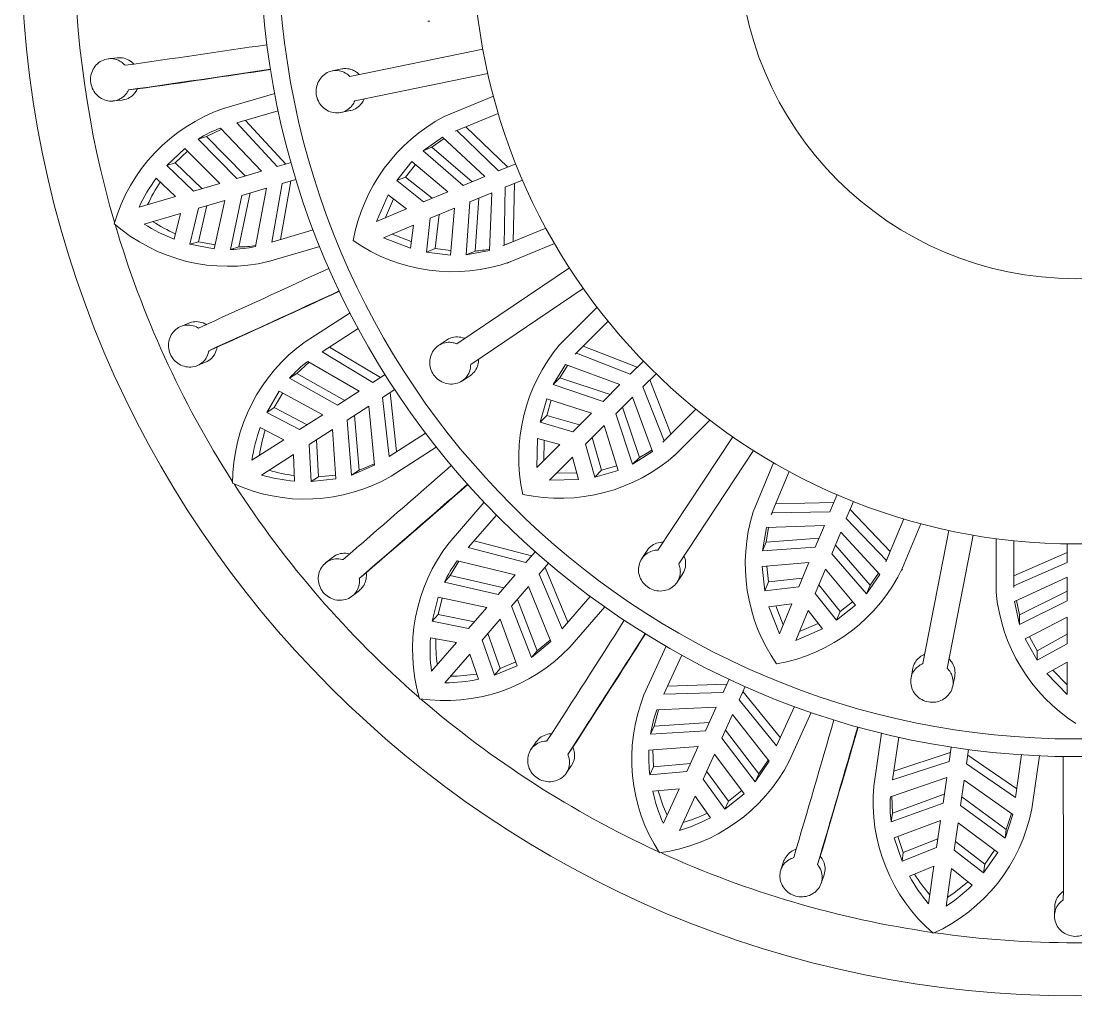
# Model space of a CAD drawing. Header units: millimetres. Extents: x -18512 to 101824, y -95768 to 52898.
# Drawn here: x 18589.45 to 18619.16, y -58417.21 to -58389.76 of the extents above; entities that cross this region are included whole.
import ezdxf

# ---------------------------------------------------------------- set-up
doc = ezdxf.new("R2010")
doc.units = ezdxf.units.MM
doc.header["$LTSCALE"] = 25
doc.layers.get('0').update_dxf_attribs({"color": 254, "lineweight": 0})
doc.layers.add('027 Sanitry Ware', color=1, linetype='Continuous', lineweight=0)

# ---------------------------------------------------------------- blocks, each defined once
blk = doc.blocks.new('SE2')
at = {"layer": '027 Sanitry Ware', "linetype": 'Continuous'}
for p, q in [((110.0395, 97.2698), (110.0563, 97.2698)), ((109.38, 96.8024), (110.5059, 97.0315)), ((107.4128, 96.9597), (107.338, 96.9518)), ((109.3124, 96.8652), (109.2322, 96.8489)), ((110.5478, 96.8257), (109.4219, 96.5966)), ((107.5079, 96.688), (107.5824, 96.6959)), ((108.3101, 96.5306), (108.7445, 96.6582)), ((107.3784, 96.594), (107.4533, 96.602)), ((110.5948, 96.6342), (110.1777, 96.4615)), ((109.3039, 96.4961), (109.3842, 96.5124)), ((110.2847, 96.3429), (110.2714, 96.3379)), ((109.1248, 95.3629), (108.6904, 95.2353)), ((110.7374, 95.2321), (111.1114, 95.387)), ((110.285, 94.5384), (111.2375, 95.1809)), ((110.7154, 95.2226), (110.7309, 95.2291)), ((111.3549, 95.0068), (110.4024, 94.3643)), ((109.0008, 94.5557), (109.3817, 94.8005)), ((111.4716, 94.8479), (111.1524, 94.5287)), ((108.0189, 94.7146), (107.9494, 94.6859)), ((110.1984, 94.5705), (110.1306, 94.5248)), ((108.1868, 94.4807), (108.2561, 94.5093)), ((111.2966, 94.4601), (111.2863, 94.4504)), ((108.089, 94.3541), (108.1586, 94.3828)), ((110.3319, 94.2263), (110.3998, 94.2721)), ((112.1399, 93.607), (112.4262, 93.8933)), ((111.9874, 92.7931), (112.6216, 93.7512)), ((110.1115, 93.6648), (109.7307, 93.42)), ((112.7967, 93.6353), (112.1625, 92.6772)), ((112.1232, 93.5899), (112.1351, 93.6018)), ((112.9653, 93.5331), (112.7925, 93.1161)), ((110.2199, 92.8553), (110.5164, 93.1975)), ((114.0576, 92.6425), (114.2125, 93.0165)), ((114.2282, 91.8321), (114.4474, 92.9599)), ((114.6536, 92.9199), (114.4343, 91.792)), ((114.8484, 92.89), (114.8484, 92.4386)), ((109.2331, 92.7312), (109.1744, 92.684)), ((111.8952, 92.7896), (111.85, 92.7214)), ((109.46, 92.5541), (109.5184, 92.601)), ((112.1502, 92.5227), (112.1954, 92.5909)), ((114.0487, 92.6202), (114.0551, 92.6357)), ((114.9989, 92.492), (114.9984, 92.4779)), ((109.4019, 92.405), (109.4605, 92.4521)), ((111.5367, 92.3134), (111.2402, 91.9713)), ((111.8687, 91.5673), (112.0568, 91.9792)), ((114.1443, 91.7936), (114.1287, 91.7133)), ((114.4821, 91.6445), (114.4977, 91.7249)), ((113.2848, 91.4184), (113.0967, 91.0065)), ((113.8136, 90.796), (113.878, 91.2442)), ((110.9568, 91.1702), (110.9138, 91.1084)), ((111.2245, 91.0642), (111.2673, 91.1257)), ((115.2143, 91.0521), (115.1499, 90.6039)), ((111.2107, 90.9047), (111.2537, 90.9666)), ((113.0505, 90.1581), (113.0267, 90.0867)), ((113.3372, 90.1318), (113.361, 90.2028)), ((113.3689, 89.9749), (113.3927, 90.0463)), ((115.3446, 89.7768), (115.3418, 89.7016))]:
    blk.add_line(p, q, dxfattribs=at)
at = {"layer": '027 Sanitry Ware', "color": 8, "linetype": 'Continuous'}
for p, q in [((108.7742, 96.5106), (108.4243, 96.4078)), ((110.2714, 96.3379), (110.6358, 96.4889)), ((108.7647, 96.0388), (108.4243, 96.4078)), ((108.4964, 96.429), (108.8376, 96.0602)), ((108.1678, 96.2926), (108.2956, 96.3553)), ((108.2864, 96.365), (108.6319, 95.9998)), ((110.6376, 96.0025), (110.2847, 96.3429)), ((110.7155, 96.0348), (110.3606, 96.3743)), ((108.0964, 96.2717), (108.1678, 96.2926)), ((108.0964, 96.2717), (108.4231, 95.9385)), ((108.4948, 95.9595), (108.1678, 96.2926)), ((110.0006, 96.1731), (110.1638, 96.2875)), ((110.0752, 96.204), (110.177, 96.2753)), ((110.1638, 96.2875), (110.5234, 95.9552)), ((107.9839, 96.1924), (107.8312, 96.0492)), ((107.9028, 96.0702), (108.0077, 96.1687)), ((108.2805, 95.8966), (107.9839, 96.1924)), ((110.0006, 96.1731), (110.0752, 96.204)), ((110.3387, 95.8787), (110.0006, 96.1731)), ((110.4139, 95.9099), (110.0752, 96.204)), ((107.9028, 96.0702), (107.8312, 96.0492)), ((108.0573, 95.831), (107.8312, 96.0492)), ((107.9028, 96.0702), (108.1287, 95.852)), ((108.8822, 96.0733), (108.7647, 96.0388)), ((109.7771, 95.9198), (109.9048, 96.0811)), ((109.8518, 95.9507), (109.9349, 96.0558)), ((109.9048, 96.0811), (110.2096, 95.8253)), ((110.7834, 96.063), (110.6376, 96.0025)), ((108.6319, 95.9998), (108.4231, 95.9385)), ((109.7771, 95.9198), (109.8518, 95.9507)), ((110.0776, 95.7706), (109.8518, 95.9507)), ((110.5234, 95.9552), (110.3387, 95.8787)), ((107.7423, 95.9405), (107.9052, 95.7864)), ((108.2805, 95.8966), (108.0573, 95.831)), ((108.4653, 95.7945), (108.6741, 95.8558)), ((108.6741, 95.8558), (108.581, 95.3618)), ((108.7201, 95.4003), (108.8069, 95.8948)), ((108.8799, 95.9163), (108.7922, 95.4215)), ((108.8069, 95.8948), (108.9244, 95.9293)), ((110.0032, 95.7398), (109.7771, 95.9198)), ((110.6861, 95.3738), (110.695, 95.864)), ((110.695, 95.864), (110.8408, 95.9244)), ((110.762, 95.4052), (110.7729, 95.8962)), ((107.9052, 95.7864), (107.597, 95.6959)), ((108.4653, 95.7945), (108.3706, 95.3376)), ((108.4421, 95.3586), (108.5371, 95.8156)), ((109.6061, 95.5753), (109.7047, 95.8001)), ((109.7047, 95.8001), (109.86, 95.6804)), ((110.2096, 95.8253), (110.0032, 95.7398)), ((110.3961, 95.7402), (110.5808, 95.8167)), ((110.4398, 95.3238), (110.4713, 95.7713)), ((110.5808, 95.8167), (110.5615, 95.3274)), ((108.0273, 95.3814), (108.0995, 95.6871)), ((108.1709, 95.7081), (108.0988, 95.4024)), ((108.0995, 95.6871), (108.3228, 95.7527)), ((108.2331, 95.3434), (108.3228, 95.7527)), ((109.86, 95.6804), (109.6061, 95.5753)), ((109.6817, 95.6066), (109.7506, 95.7647)), ((110.0606, 95.6012), (110.267, 95.6867)), ((110.267, 95.6867), (110.2324, 95.2903)), ((110.3652, 95.2929), (110.3961, 95.7402)), ((107.6392, 95.552), (107.9475, 95.6425)), ((107.9475, 95.6425), (107.8937, 95.4248)), ((110.0281, 95.314), (110.0606, 95.6012)), ((110.1027, 95.3449), (110.135, 95.632)), ((108.7201, 95.4003), (109.07, 95.5031)), ((109.6635, 95.4367), (109.9174, 95.5419)), ((109.9174, 95.5419), (109.8922, 95.3475)), ((111.0376, 95.5188), (110.6732, 95.3679)), ((109.8922, 95.3475), (109.6635, 95.4367)), ((109.8997, 95.405), (109.7391, 95.468)), ((108.0988, 95.4024), (108.0273, 95.3814)), ((108.0273, 95.3814), (108.2331, 95.3434)), ((108.2403, 95.3763), (108.0988, 95.4024)), ((108.3706, 95.3376), (108.4421, 95.3586)), ((110.0281, 95.314), (110.1027, 95.3449)), ((110.2358, 95.3294), (110.1027, 95.3449)), ((110.5615, 95.3274), (110.3652, 95.2929)), ((110.3652, 95.2929), (110.4398, 95.3238)), ((110.6732, 95.3679), (110.6861, 95.3738)), ((110.6861, 95.3738), (110.762, 95.4052)), ((110.2324, 95.2903), (110.0281, 95.314)), ((111.2863, 94.4504), (111.5651, 94.7293)), ((109.4518, 94.6672), (109.145, 94.47)), ((111.8125, 94.3403), (111.3547, 94.5182)), ((109.5755, 94.2118), (109.145, 94.47)), ((109.2082, 94.5106), (109.6395, 94.2529)), ((111.7529, 94.2807), (111.2966, 94.4601)), ((108.9313, 94.2873), (109.0362, 94.3834)), ((109.0248, 94.3901), (109.4591, 94.137)), ((111.0991, 94.1945), (111.2061, 94.3627)), ((111.1562, 94.2516), (111.223, 94.3564)), ((111.2061, 94.3627), (111.6655, 94.1933)), ((111.8645, 94.3923), (111.7529, 94.2807)), ((108.8687, 94.247), (108.9313, 94.2873)), ((109.3389, 94.0598), (108.9313, 94.2873)), ((109.6786, 94.278), (109.5755, 94.2118)), ((111.0991, 94.1945), (111.1562, 94.2516)), ((111.5817, 94.1095), (111.1562, 94.2516)), ((111.859, 94.1746), (111.9706, 94.2863)), ((108.8687, 94.247), (109.276, 94.0193)), ((111.5242, 94.0519), (111.0991, 94.1945)), ((111.6655, 94.1933), (111.5242, 94.0519)), ((112.0384, 93.7184), (111.859, 94.1746)), ((112.0965, 93.7765), (111.9186, 94.2343)), ((108.7831, 94.1393), (108.677, 93.9588)), ((108.7397, 93.9992), (108.8126, 94.1232)), ((109.1511, 93.939), (108.7831, 94.1393)), ((109.4591, 94.137), (109.276, 94.0193)), ((109.6566, 94.0856), (109.7597, 94.1518)), ((109.7126, 93.5867), (109.6566, 94.0856)), ((109.7206, 94.1267), (109.7758, 93.6273)), ((110.9896, 93.875), (111.0459, 94.0729)), ((111.0459, 94.0729), (111.4253, 93.9531)), ((111.6302, 93.9459), (111.7716, 94.0872)), ((111.7716, 94.0872), (111.9409, 93.6278)), ((108.7397, 93.9992), (108.677, 93.9588)), ((108.7397, 93.9992), (109.0179, 93.8535)), ((109.3571, 93.8931), (109.5402, 94.0108)), ((109.5402, 94.0108), (109.59, 93.5106)), ((111.0467, 93.9321), (111.0833, 94.061)), ((111.8299, 93.5779), (111.6878, 94.0034)), ((112.3076, 93.9868), (112.0287, 93.708)), ((108.9553, 93.8132), (108.677, 93.9588)), ((109.1511, 93.939), (108.9553, 93.8132)), ((109.3571, 93.8931), (109.395, 93.428)), ((109.4577, 93.4683), (109.42, 93.9336)), ((110.9896, 93.875), (111.0467, 93.9321)), ((111.3243, 93.8521), (111.0467, 93.9321)), ((111.4253, 93.9531), (111.2673, 93.7951)), ((111.7728, 93.5208), (111.6302, 93.9459)), ((108.6222, 93.8295), (108.822, 93.7276)), ((109.0364, 93.687), (109.2322, 93.8128)), ((109.2614, 93.3949), (109.2322, 93.8128)), ((111.2673, 93.7951), (110.9896, 93.875)), ((111.3734, 93.6891), (111.5314, 93.8471)), ((111.5314, 93.8471), (111.6511, 93.4676)), ((108.822, 93.7276), (108.5517, 93.5539)), ((109.099, 93.7273), (109.116, 93.4137)), ((109.7126, 93.5867), (110.0194, 93.7839)), ((110.9635, 93.4912), (110.9685, 93.7367)), ((110.9685, 93.7367), (111.1577, 93.6855)), ((111.0213, 93.5491), (111.0245, 93.7215)), ((111.5104, 93.4684), (111.4304, 93.746)), ((112.0287, 93.708), (112.0384, 93.7184)), ((112.0384, 93.7184), (112.0674, 93.7474)), ((109.0532, 93.3733), (109.0364, 93.687)), ((111.1577, 93.6855), (110.9635, 93.4912)), ((111.4533, 93.4113), (111.3734, 93.6891)), ((111.9409, 93.6278), (111.7728, 93.5208)), ((108.6328, 93.4277), (108.9031, 93.6014)), ((108.9031, 93.6014), (108.9128, 93.3773)), ((111.0695, 93.3852), (111.2638, 93.5795)), ((111.2638, 93.5795), (111.315, 93.3902)), ((111.7728, 93.5208), (111.8299, 93.5779)), ((109.395, 93.428), (109.59, 93.5106)), ((109.395, 93.428), (109.4577, 93.4683)), ((109.5887, 93.5238), (109.4577, 93.4683)), ((111.2998, 93.4462), (111.1274, 93.443)), ((111.4533, 93.4113), (111.5104, 93.4684)), ((111.6511, 93.4676), (111.4533, 93.4113)), ((111.6393, 93.505), (111.5104, 93.4684)), ((112.9462, 93.095), (113.0971, 93.4593)), ((109.116, 93.4137), (109.0532, 93.3733)), ((109.0532, 93.3733), (109.2614, 93.3949)), ((109.2591, 93.4284), (109.116, 93.4137)), ((111.315, 93.3902), (111.0695, 93.3852)), ((113.4745, 93.1946), (112.9835, 93.1837)), ((113.5027, 93.2626), (113.4422, 93.1167)), ((113.5808, 93.0593), (113.6412, 93.2052)), ((110.6212, 93.0894), (110.3824, 92.8138)), ((112.9521, 93.1078), (112.9462, 93.095)), ((113.4422, 93.1167), (112.9521, 93.1078)), ((113.9526, 92.7823), (113.6131, 93.1372)), ((112.9057, 92.9832), (113.3949, 93.0025)), ((113.3949, 93.0025), (113.3184, 92.8178)), ((113.9212, 92.7064), (113.5808, 93.0593)), ((114.0671, 93.0575), (113.9162, 92.6931)), ((112.8712, 92.7869), (112.9057, 92.9832)), ((112.9021, 92.8615), (112.9237, 92.9839)), ((113.457, 92.7604), (113.5335, 92.9451)), ((113.5335, 92.9451), (113.8658, 92.5855)), ((110.4316, 92.8705), (110.9181, 92.7448)), ((112.8712, 92.7869), (112.9021, 92.8615)), ((113.3496, 92.893), (112.9021, 92.8615)), ((113.7823, 92.4969), (113.4882, 92.8356)), ((114.9984, 92.4779), (114.9984, 92.8722)), ((115.4484, 92.8457), (115.4484, 92.6878)), ((110.8683, 92.6873), (110.3824, 92.8138)), ((110.9485, 92.7799), (110.8683, 92.6873)), ((113.3184, 92.8178), (112.8712, 92.7869)), ((113.7514, 92.4223), (113.457, 92.7604)), ((113.9212, 92.7064), (113.9526, 92.7823)), ((115.4484, 92.7722), (114.9989, 92.5742)), ((110.2289, 92.5782), (110.3025, 92.7)), ((110.2896, 92.7032), (110.7776, 92.5827)), ((110.9816, 92.5891), (111.0618, 92.6817)), ((111.0314, 92.6466), (111.2251, 92.1829)), ((112.8686, 92.6541), (113.265, 92.6887)), ((112.8923, 92.4498), (112.8686, 92.6541)), ((112.9232, 92.5244), (112.9077, 92.6575)), ((113.265, 92.6887), (113.1795, 92.4823)), ((113.9162, 92.6931), (113.9212, 92.7064)), ((115.4484, 92.6878), (114.9989, 92.492)), ((110.1801, 92.5219), (110.2289, 92.5782)), ((110.6841, 92.4748), (110.2289, 92.5782)), ((110.7776, 92.5827), (110.6351, 92.4183)), ((111.1759, 92.1262), (110.9816, 92.5891)), ((113.2103, 92.5567), (112.9232, 92.5244)), ((113.318, 92.4249), (113.4036, 92.6313)), ((113.4036, 92.6313), (113.6594, 92.3266)), ((113.8658, 92.5855), (113.7514, 92.4223)), ((113.8536, 92.5987), (113.7823, 92.4969)), ((115.0038, 92.3591), (115.4484, 92.5642)), ((115.4484, 92.5642), (115.4484, 92.3643)), ((110.1801, 92.5219), (110.6351, 92.4183)), ((110.7485, 92.32), (110.891, 92.4845)), ((110.891, 92.4845), (111.0797, 92.0186)), ((112.8923, 92.4498), (112.9232, 92.5244)), ((113.1795, 92.4823), (112.8923, 92.4498)), ((113.529, 92.2735), (113.3489, 92.4993)), ((113.7514, 92.4223), (113.7823, 92.4969)), ((110.1283, 92.3945), (110.0774, 92.1914)), ((110.1262, 92.2478), (110.1612, 92.3874)), ((110.5378, 92.306), (110.1283, 92.3945)), ((110.9646, 91.9407), (110.7974, 92.3765)), ((111.1759, 92.1262), (111.4148, 92.4018)), ((113.4981, 92.1989), (113.318, 92.4249)), ((115.4484, 92.4457), (115.047, 92.2453)), ((110.5378, 92.306), (110.3854, 92.1301)), ((110.7485, 92.32), (110.9158, 91.8844)), ((112.9257, 92.3139), (113.1201, 92.3391)), ((113.015, 92.0853), (112.9257, 92.3139)), ((113.0463, 92.1608), (112.9832, 92.3214)), ((113.1201, 92.3391), (113.015, 92.0853)), ((113.6594, 92.3266), (113.4981, 92.1989)), ((113.6341, 92.3566), (113.529, 92.2735)), ((115.047, 92.1646), (115.0038, 92.3591)), ((115.047, 92.2453), (115.0201, 92.3667)), ((115.4484, 92.3643), (115.047, 92.1646)), ((110.1262, 92.2478), (110.0774, 92.1914)), ((110.1262, 92.2478), (110.4342, 92.1864)), ((110.4988, 92.0319), (110.6512, 92.2078)), ((110.797, 91.815), (110.6512, 92.2078)), ((113.1536, 92.0278), (113.2587, 92.2817)), ((113.2587, 92.2817), (113.3784, 92.1264)), ((113.4981, 92.1989), (113.529, 92.2735)), ((115.047, 92.1646), (115.047, 92.2453)), ((115.0954, 92.0409), (115.4484, 92.2246)), ((115.4484, 92.2246), (115.4484, 92.0011)), ((110.3854, 92.1301), (110.0774, 92.1914)), ((113.3784, 92.1264), (113.1536, 92.0278)), ((113.343, 92.1724), (113.1849, 92.1034)), ((110.0613, 92.0519), (110.2817, 92.0104)), ((110.6034, 91.7357), (110.4988, 92.0319)), ((110.5476, 92.0881), (110.6522, 91.792)), ((110.9158, 91.8844), (111.0797, 92.0186)), ((111.0747, 92.0309), (110.9646, 91.9407)), ((115.1956, 91.8612), (115.0954, 92.0409)), ((115.1956, 91.942), (115.1303, 92.059)), ((115.4484, 92.0817), (115.1956, 91.942)), ((110.2817, 92.0104), (110.0713, 91.7676)), ((110.9158, 91.8844), (110.9646, 91.9407)), ((115.4484, 92.0011), (115.1956, 91.8612)), ((115.1956, 91.8612), (115.1956, 91.942)), ((110.1847, 91.6693), (110.3951, 91.9122)), ((110.3951, 91.9122), (110.4675, 91.6999)), ((110.7853, 91.8465), (110.6522, 91.792)), ((112.1878, 91.905), (112.0363, 91.5732)), ((115.2785, 91.7485), (115.4484, 91.8461)), ((115.4484, 91.8461), (115.4484, 91.5714)), ((110.6034, 91.7357), (110.797, 91.815)), ((110.6522, 91.792), (110.6034, 91.7357)), ((115.4484, 91.6532), (115.3287, 91.7774)), ((112.589, 91.7002), (112.5381, 91.5888)), ((115.4484, 91.5714), (115.2785, 91.7485)), ((112.5381, 91.5888), (112.0363, 91.5732)), ((112.0675, 91.6416), (112.5697, 91.658)), ((112.6746, 91.5265), (112.7255, 91.6379)), ((112.7062, 91.5956), (113.0226, 91.2054)), ((112.9914, 91.1371), (112.6746, 91.5265)), ((111.9554, 91.304), (111.9917, 91.4416)), ((111.9784, 91.441), (112.4806, 91.4629)), ((112.4806, 91.4629), (112.3902, 91.2649)), ((112.5267, 91.2026), (112.6171, 91.4006)), ((112.6171, 91.4006), (112.9294, 91.0067)), ((112.9914, 91.1371), (113.1429, 91.4688)), ((111.9245, 91.2362), (111.9554, 91.304)), ((112.4213, 91.333), (111.9554, 91.304)), ((111.9245, 91.2362), (112.3902, 91.2649)), ((112.8409, 90.8996), (112.5577, 91.2706)), ((112.3285, 91.1298), (111.9107, 91.0993)), ((112.3285, 91.1298), (112.2319, 90.9181)), ((112.5267, 91.2026), (112.81, 90.8318)), ((114.0246, 91.2099), (113.9727, 90.8489)), ((114.4673, 91.1264), (114.4498, 91.0052)), ((111.9499, 90.958), (111.9442, 91.1018)), ((112.3683, 90.8558), (112.465, 91.0675)), ((112.7156, 90.7318), (112.465, 91.0675)), ((113.9834, 90.9233), (114.4607, 91.0805)), ((114.5983, 90.9839), (114.6157, 91.1051)), ((114.6091, 91.0591), (115.0227, 90.7738)), ((115.0121, 90.6995), (115.064, 91.0605)), ((111.9499, 90.958), (111.919, 90.8902)), ((111.9499, 90.958), (112.2628, 90.9858)), ((112.81, 90.8318), (112.9294, 91.0067)), ((112.9212, 91.0171), (112.8409, 90.8996)), ((114.4498, 91.0052), (113.9727, 90.8489)), ((115.0121, 90.6995), (114.5983, 90.9839)), ((112.2319, 90.9181), (111.919, 90.8902)), ((112.3992, 90.9235), (112.583, 90.6689)), ((112.81, 90.8318), (112.8409, 90.8996)), ((113.9544, 90.7057), (114.4301, 90.8682)), ((114.4301, 90.8682), (114.3992, 90.6528)), ((111.9429, 90.7518), (112.166, 90.774)), ((112.166, 90.774), (112.0326, 90.4818)), ((112.5521, 90.6011), (112.3683, 90.8558)), ((114.5476, 90.6315), (114.5786, 90.8469)), ((114.5786, 90.8469), (114.9893, 90.5569)), ((112.169, 90.4195), (112.3025, 90.7117)), ((112.3025, 90.7117), (112.4318, 90.5285)), ((112.5521, 90.6011), (112.7156, 90.7318)), ((112.6954, 90.7587), (112.583, 90.6689)), ((113.971, 90.5678), (113.967, 90.71)), ((114.4098, 90.7268), (113.971, 90.5678)), ((114.9346, 90.4292), (114.5583, 90.7055)), ((112.583, 90.6689), (112.5521, 90.6011)), ((113.9604, 90.494), (114.3992, 90.6528)), ((114.5476, 90.6315), (114.924, 90.3555)), ((113.9604, 90.494), (113.971, 90.5678)), ((114.378, 90.5058), (113.9857, 90.3588)), ((114.378, 90.5058), (114.3449, 90.2754)), ((114.924, 90.3555), (114.9893, 90.5569)), ((114.9784, 90.5646), (114.9346, 90.4292)), ((114.4934, 90.2541), (114.5265, 90.4844)), ((114.8615, 90.2329), (114.5265, 90.4844)), ((114.924, 90.3555), (114.9346, 90.4292)), ((113.9857, 90.3588), (114.0526, 90.1605)), ((114.0632, 90.2343), (114.0172, 90.3706)), ((114.0632, 90.2343), (114.3555, 90.3491)), ((114.504, 90.3278), (114.7521, 90.1352)), ((114.3449, 90.2754), (114.0526, 90.1605)), ((114.0632, 90.2343), (114.0526, 90.1605)), ((114.7415, 90.0614), (114.4934, 90.2541)), ((114.7415, 90.0614), (114.8615, 90.2329)), ((114.8347, 90.2531), (114.7521, 90.1352)), ((114.1145, 90.0344), (114.3224, 90.1186)), ((114.3224, 90.1186), (114.2766, 89.8006)), ((114.4251, 89.7793), (114.4708, 90.0973)), ((114.4708, 90.0973), (114.6465, 89.9579)), ((114.7521, 90.1352), (114.7415, 90.0614))]:
    blk.add_line(p, q, dxfattribs=at)
at = {"layer": '027 Sanitry Ware', "linetype": 'Continuous'}
for radius in [8.925, 6.9, 5.1, 2.8548]:
    blk.add_circle((115.5234, 97.9451), radius, dxfattribs=at)
at = {"layer": '027 Sanitry Ware', "color": 8, "linetype": 'Continuous'}
blk.add_circle((115.5234, 97.9451), 6.75, dxfattribs=at)
at = {"layer": '027 Sanitry Ware', "linetype": 'Continuous'}
for centre, radius, start, end in [((115.5234, 97.9451), 8.475, 163.75722, 196.2933), ((86.9166, 242.5637), 147.1118, 278.034384, 278.507068), ((87.3085, 239.8648), 144.5946, 278.030325, 278.511202), ((85.5946, 252.2911), 157.1411, 278.043458, 278.458659), ((108.7956, 95.1444), 1.4688, 109.30227, 163.74044), ((110.8674, 95.1493), 1.4824, 117.72468, 169.7825), ((108.348, 96.6583), 1.4636, 228.88295, 283.52889), ((115.5234, 97.9451), 8.475, 196.4293, 212.61215), ((110.2489, 96.6197), 1.4711, 235.16272, 289.39393), ((47.3316, 228.6462), 147.1118, 294.39802, 294.870705), ((48.4674, 226.1683), 144.5961, 294.393964, 294.874835), ((43.3228, 237.6067), 157.1407, 294.407094, 294.822296), ((109.8572, 93.3624), 1.4688, 125.66597, 180.10401), ((112.2917, 93.5803), 1.4824, 140.22468, 192.2825), ((111.1576, 94.7021), 1.4711, 257.66272, 311.89393), ((13.2711, 204.1401), 147.1119, 310.761657, 311.234341), ((109.0016, 94.68), 1.4557, 245.08586, 300.05325), ((115.5234, 97.9451), 8.475, 212.84987, 229.00961), ((15.0568, 202.085), 144.5994, 310.757605, 311.238466), ((6.9001, 211.6083), 157.1409, 310.770731, 311.185932), ((114.2081, 92.6759), 1.4824, 162.72468, 214.7825), ((111.3929, 91.9488), 1.4825, 142.30225, 196.195), ((112.731, 93.2782), 1.4711, 280.16272, 334.39393), ((116.3246, 92.5736), 1.4824, 185.22468, 237.2825), ((-12.5055, 171.0306), 147.1119, 327.125293, 327.597977), ((-10.2109, 169.5604), 144.5967, 327.121237, 327.602107), ((-20.7224, 176.4014), 157.1407, 327.134367, 327.549569), ((110.1857, 92.9748), 1.4557, 261.4497, 316.41668), ((115.5234, 97.9451), 8.475, 229.16668, 245.33896), ((113.2285, 91.0259), 1.4636, 158.28936, 212.93517), ((-27.9099, 132.0002), 147.1118, 343.488929, 343.961614), ((-25.2923, 131.2355), 144.5948, 343.484871, 343.965747), ((-37.307, 134.8384), 157.1406, 343.498003, 343.913205), ((-31.6943, 90.2109), 147.1118, 359.852566, 0.32525), ((111.8022, 91.6724), 1.4557, 277.81354, 332.78011), ((115.2762, 90.6618), 1.4688, 174.75684, 229.19496), ((113.7171, 90.8806), 1.4593, 294.24967, 349.07126), ((115.5234, 97.9451), 8.475, 245.57452, 261.73025), ((115.5234, 97.9451), 8.475, 261.90172, 278.0743)]:
    blk.add_arc(centre, radius, start, end, dxfattribs=at)
at = {"layer": '027 Sanitry Ware', "color": 8, "linetype": 'Continuous'}
for centre, radius, start, end in [((108.6566, 95.3709), 1.0608, 110.42312, 121.87899), ((108.9052, 95.0842), 1.4442, 143.63437, 154.93994), ((108.9729, 95.1096), 1.4383, 146.28108, 155.01905), ((108.4091, 96.7739), 1.4442, 237.78742, 249.09281), ((108.4798, 96.789), 1.4384, 237.70831, 246.44618), ((108.3554, 96.3945), 1.057, 270.82744, 282.32499), ((108.4267, 96.4157), 1.0573, 270.8343, 278.62336), ((110.3653, 96.3207), 0.9996, 274.27003, 281.50814), ((109.6601, 93.5404), 1.061, 126.78773, 138.24165), ((109.9793, 93.3355), 1.4442, 159.99798, 171.3036), ((110.0371, 93.379), 1.4383, 162.64469, 171.38273), ((111.3796, 94.4704), 0.9996, 296.77003, 304.00791), ((109.0908, 94.8514), 1.4383, 254.07177, 262.80991), ((109.0272, 94.817), 1.4442, 254.15102, 265.45649), ((111.1386, 92.0669), 1.061, 143.15123, 154.60543), ((111.5048, 91.9603), 1.4464, 176.37042, 187.65843), ((111.5457, 92.0183), 1.4383, 179.00831, 187.7464), ((110.1717, 93.1135), 1.4442, 270.5147, 281.82008), ((110.223, 93.1644), 1.4383, 270.43544, 279.17353), ((112.972, 91.0698), 1.0606, 159.51316, 170.97077), ((113.2001, 91.0458), 1.2905, 177.62112, 186.92456), ((113.3571, 91.0717), 1.45, 192.74803, 204.0081), ((113.3766, 91.1377), 1.4383, 195.37193, 204.11006), ((115.0117, 90.6294), 1.06, 175.87355, 187.33765), ((111.7497, 91.8014), 1.4442, 286.87822, 298.18383), ((111.7845, 91.8648), 1.4383, 286.79911, 295.53715), ((115.3766, 90.7365), 1.4442, 209.08896, 220.39444), ((115.3815, 90.8086), 1.4384, 211.73566, 220.47351), ((113.649, 91.0577), 1.4384, 303.1628, 311.90076), ((113.6334, 90.9871), 1.4442, 303.2419, 314.54743)]:
    blk.add_arc(centre, radius, start, end, dxfattribs=at)
at = {"layer": '027 Sanitry Ware', "linetype": 'Continuous'}
for points, knots in [([(107.4781, 96.8959), (107.4682, 96.9069), (107.4571, 96.9167), (107.445, 96.9248), (107.4291, 96.9356), (107.4112, 96.9435), (107.3929, 96.948), (107.3744, 96.9526), (107.355, 96.9538), (107.3362, 96.9516), (107.3173, 96.9493), (107.2984, 96.9436), (107.2812, 96.9348), (107.2639, 96.9259), (107.2478, 96.9137), (107.2342, 96.8992), (107.2207, 96.8847), (107.2094, 96.8675), (107.2014, 96.8489), (107.1934, 96.8307), (107.1883, 96.8106), (107.1867, 96.7905), (107.1851, 96.7707), (107.1867, 96.7503), (107.1915, 96.7309), (107.1962, 96.7118), (107.2041, 96.6931), (107.2146, 96.6766), (107.2251, 96.6599), (107.2384, 96.6448), (107.2534, 96.6325), (107.2686, 96.62), (107.286, 96.61), (107.3042, 96.6034), (107.3226, 96.5966), (107.3422, 96.5931), (107.3615, 96.5931), (107.3808, 96.5931), (107.4003, 96.5967), (107.4183, 96.6036), (107.4298, 96.608), (107.441, 96.6138), (107.4513, 96.6209), (107.4668, 96.6315), (107.4808, 96.6452), (107.492, 96.6609), (107.4981, 96.6694), (107.5034, 96.6785), (107.5079, 96.688)], [0, 0, 0, 0, 0.050175, 0.050175, 0.050175, 0.116858, 0.116858, 0.116858, 0.183976, 0.183976, 0.183976, 0.251645, 0.251645, 0.251645, 0.319691, 0.319691, 0.319691, 0.387522, 0.387522, 0.387522, 0.454413, 0.454413, 0.454413, 0.520157, 0.520157, 0.520157, 0.585371, 0.585371, 0.585371, 0.65108, 0.65108, 0.65108, 0.717976, 0.717976, 0.717976, 0.785945, 0.785945, 0.785945, 0.854212, 0.854212, 0.854212, 0.897824, 0.897824, 0.897824, 0.96429, 0.96429, 0.96429, 1, 1, 1, 1]), ([(107.4128, 96.9597), (107.4226, 96.9607), (107.4325, 96.9609), (107.4423, 96.9601), (107.4613, 96.9585), (107.4803, 96.9534), (107.4978, 96.9452), (107.5152, 96.9369), (107.5315, 96.9254), (107.5454, 96.9114), (107.5479, 96.9089), (107.5502, 96.9064), (107.5525, 96.9038)], [0.8181419, 0.8181419, 0.8181419, 0.8181419, 0.8530016, 0.8530016, 0.8530016, 0.9208665, 0.9208665, 0.9208665, 0.9882605, 0.9882605, 0.9882605, 1, 1, 1, 1]), ([(109.4219, 96.5966), (109.4165, 96.5831), (109.4095, 96.5702), (109.4011, 96.5587), (109.3941, 96.5491), (109.3861, 96.5404), (109.3774, 96.5327), (109.363, 96.5199), (109.3462, 96.5098), (109.3284, 96.5031), (109.3106, 96.4964), (109.2913, 96.4929), (109.2721, 96.4929), (109.2526, 96.4928), (109.2327, 96.4963), (109.214, 96.503), (109.1951, 96.5098), (109.177, 96.52), (109.1611, 96.533), (109.1455, 96.5458), (109.1317, 96.5617), (109.121, 96.5793), (109.1106, 96.5963), (109.1029, 96.6155), (109.0986, 96.6351), (109.0944, 96.6543), (109.0933, 96.6744), (109.0953, 96.6937), (109.0974, 96.7131), (109.1027, 96.7322), (109.1106, 96.7497), (109.1187, 96.7676), (109.1298, 96.7841), (109.1428, 96.7982), (109.1563, 96.8126), (109.1723, 96.8248), (109.1894, 96.8337), (109.2069, 96.8427), (109.226, 96.8487), (109.2453, 96.851), (109.2645, 96.8532), (109.2843, 96.8519), (109.3031, 96.8471), (109.3216, 96.8424), (109.3397, 96.8341), (109.3557, 96.8229), (109.3644, 96.8169), (109.3725, 96.81), (109.38, 96.8024)], [0, 0, 0, 0, 0.049504, 0.049504, 0.049504, 0.090176, 0.090176, 0.090176, 0.157821, 0.157821, 0.157821, 0.225413, 0.225413, 0.225413, 0.293804, 0.293804, 0.293804, 0.362711, 0.362711, 0.362711, 0.430787, 0.430787, 0.430787, 0.496896, 0.496896, 0.496896, 0.561301, 0.561301, 0.561301, 0.625531, 0.625531, 0.625531, 0.691162, 0.691162, 0.691162, 0.758751, 0.758751, 0.758751, 0.827552, 0.827552, 0.827552, 0.896201, 0.896201, 0.896201, 0.963832, 0.963832, 0.963832, 1, 1, 1, 1]), ([(109.3124, 96.8652), (109.3238, 96.8675), (109.3356, 96.8686), (109.3472, 96.8683), (109.3663, 96.8679), (109.3856, 96.8639), (109.4035, 96.8566), (109.415, 96.8518), (109.4261, 96.8457), (109.4364, 96.8384), (109.4446, 96.8325), (109.4524, 96.8259), (109.4596, 96.8186)], [0.812153, 0.812153, 0.812153, 0.812153, 0.8535983, 0.8535983, 0.8535983, 0.92178, 0.92178, 0.92178, 0.9652219, 0.9652219, 0.9652219, 1, 1, 1, 1]), ([(107.5824, 96.6959), (107.5814, 96.6937), (107.5803, 96.6914), (107.5791, 96.6892), (107.5735, 96.6785), (107.5668, 96.6684), (107.5592, 96.6592), (107.5469, 96.6444), (107.532, 96.6318), (107.5156, 96.6223), (107.4993, 96.6129), (107.4811, 96.6063), (107.4626, 96.6033), (107.4596, 96.6028), (107.4565, 96.6023), (107.4535, 96.602)], [0, 0, 0, 0, 0.008381, 0.008381, 0.008381, 0.0493258, 0.0493258, 0.0493258, 0.1161953, 0.1161953, 0.1161953, 0.1830334, 0.1830334, 0.1830334, 0.1939261, 0.1939261, 0.1939261, 0.1939261]), ([(109.5015, 96.6128), (109.496, 96.599), (109.4888, 96.5859), (109.4803, 96.5742), (109.469, 96.5589), (109.4551, 96.5456), (109.4396, 96.5353), (109.4239, 96.525), (109.4062, 96.5174), (109.388, 96.5132), (109.3868, 96.513), (109.3855, 96.5127), (109.3843, 96.5124)], [0, 0, 0, 0, 0.0504955, 0.0504955, 0.0504955, 0.1167107, 0.1167107, 0.1167107, 0.1834555, 0.1834555, 0.1834555, 0.187887, 0.187887, 0.187887, 0.187887]), ([(108.0996, 94.6717), (108.0979, 94.6728), (108.0962, 94.6738), (108.0944, 94.6748), (108.0776, 94.6846), (108.059, 94.6916), (108.0403, 94.6951), (108.0215, 94.6986), (108.002, 94.6988), (107.9835, 94.6957), (107.9647, 94.6925), (107.9464, 94.6858), (107.93, 94.6763), (107.9134, 94.6666), (107.8982, 94.6537), (107.8858, 94.6387), (107.8733, 94.6236), (107.8633, 94.6059), (107.8565, 94.587), (107.8497, 94.5683), (107.8461, 94.548), (107.8459, 94.5277), (107.8457, 94.5078), (107.8488, 94.4874), (107.8551, 94.4683), (107.8613, 94.4495), (107.8707, 94.4314), (107.8824, 94.4155), (107.8942, 94.3997), (107.9087, 94.3856), (107.9246, 94.3744), (107.9408, 94.363), (107.9589, 94.3543), (107.9774, 94.3488), (107.9963, 94.3433), (108.0162, 94.3409), (108.0355, 94.342), (108.055, 94.3431), (108.0744, 94.3476), (108.092, 94.3553), (108.1096, 94.363), (108.126, 94.3741), (108.1397, 94.3876), (108.1485, 94.3962), (108.1564, 94.406), (108.163, 94.4165), (108.1731, 94.4326), (108.1805, 94.4508), (108.1847, 94.4698), (108.1855, 94.4734), (108.1862, 94.477), (108.1868, 94.4807)], [0, 0, 0, 0, 0.006711, 0.006711, 0.006711, 0.073214, 0.073214, 0.073214, 0.14004, 0.14004, 0.14004, 0.207357, 0.207357, 0.207357, 0.27521, 0.27521, 0.27521, 0.343279, 0.343279, 0.343279, 0.410864, 0.410864, 0.410864, 0.477349, 0.477349, 0.477349, 0.542814, 0.542814, 0.542814, 0.608098, 0.608098, 0.608098, 0.674188, 0.674188, 0.674188, 0.741525, 0.741525, 0.741525, 0.809714, 0.809714, 0.809714, 0.877888, 0.877888, 0.877888, 0.921167, 0.921167, 0.921167, 0.987525, 0.987525, 0.987525, 1, 1, 1, 1]), ([(108.0191, 94.7146), (108.0258, 94.7174), (108.0328, 94.7198), (108.0398, 94.7216), (108.0583, 94.7263), (108.078, 94.7277), (108.0972, 94.7256), (108.1162, 94.7235), (108.1354, 94.7179), (108.153, 94.7092), (108.1584, 94.7065), (108.1637, 94.7035), (108.1688, 94.7003)], [0.8182486, 0.8182486, 0.8182486, 0.8182486, 0.8441577, 0.8441577, 0.8441577, 0.91206, 0.91206, 0.91206, 0.9795178, 0.9795178, 0.9795178, 1, 1, 1, 1]), ([(110.4024, 94.3643), (110.4026, 94.3497), (110.401, 94.3352), (110.3977, 94.3213), (110.3949, 94.3098), (110.3909, 94.2987), (110.3858, 94.2882), (110.3773, 94.2709), (110.3657, 94.2552), (110.3518, 94.2421), (110.3379, 94.2291), (110.3214, 94.2185), (110.3037, 94.2111), (110.2857, 94.2036), (110.266, 94.1992), (110.2461, 94.1982), (110.2261, 94.1973), (110.2054, 94.1998), (110.1858, 94.2058), (110.1665, 94.2116), (110.1476, 94.221), (110.131, 94.2331), (110.1149, 94.2449), (110.1004, 94.2597), (110.089, 94.2762), (110.0777, 94.2922), (110.0691, 94.3104), (110.0635, 94.3291), (110.0581, 94.3477), (110.0556, 94.3675), (110.0562, 94.3866), (110.0568, 94.4062), (110.0607, 94.4258), (110.0675, 94.4437), (110.0744, 94.4623), (110.0845, 94.4796), (110.0969, 94.4944), (110.1096, 94.5094), (110.125, 94.5222), (110.1419, 94.5317), (110.1587, 94.5412), (110.1776, 94.5475), (110.1968, 94.5503), (110.2157, 94.553), (110.2356, 94.5522), (110.2547, 94.548), (110.265, 94.5458), (110.2751, 94.5426), (110.285, 94.5384)], [0, 0, 0, 0, 0.049504, 0.049504, 0.049504, 0.090176, 0.090176, 0.090176, 0.157821, 0.157821, 0.157821, 0.225413, 0.225413, 0.225413, 0.293804, 0.293804, 0.293804, 0.362711, 0.362711, 0.362711, 0.430787, 0.430787, 0.430787, 0.496896, 0.496896, 0.496896, 0.561301, 0.561301, 0.561301, 0.625531, 0.625531, 0.625531, 0.691162, 0.691162, 0.691162, 0.758751, 0.758751, 0.758751, 0.827552, 0.827552, 0.827552, 0.896201, 0.896201, 0.896201, 0.963832, 0.963832, 0.963832, 1, 1, 1, 1]), ([(110.1984, 94.5705), (110.2093, 94.5778), (110.2211, 94.5838), (110.2334, 94.5882), (110.2513, 94.5947), (110.2708, 94.5978), (110.2902, 94.5974), (110.3093, 94.5969), (110.3288, 94.593), (110.3471, 94.5859), (110.3488, 94.5853), (110.3506, 94.5846), (110.3523, 94.5838)], [0.811947, 0.811947, 0.811947, 0.811947, 0.8584849, 0.8584849, 0.8584849, 0.9265847, 0.9265847, 0.9265847, 0.9936902, 0.9936902, 0.9936902, 1, 1, 1, 1]), ([(108.2561, 94.5093), (108.2531, 94.4901), (108.2468, 94.4714), (108.2379, 94.4547), (108.2324, 94.4444), (108.2257, 94.4346), (108.2181, 94.4258), (108.2057, 94.4114), (108.1905, 94.3991), (108.1739, 94.39), (108.169, 94.3874), (108.1639, 94.385), (108.1587, 94.3828)], [0, 0, 0, 0, 0.0660555, 0.0660555, 0.0660555, 0.1067515, 0.1067515, 0.1067515, 0.1741916, 0.1741916, 0.1741916, 0.1939886, 0.1939886, 0.1939886, 0.1939886]), ([(110.4697, 94.4097), (110.47, 94.3935), (110.468, 94.3772), (110.4638, 94.3619), (110.4589, 94.3436), (110.4506, 94.3262), (110.4398, 94.311), (110.429, 94.2958), (110.4153, 94.2825), (110.3998, 94.2721)], [0, 0, 0, 0, 0.0553557, 0.0553557, 0.0553557, 0.1215836, 0.1215836, 0.1215836, 0.1879368, 0.1879368, 0.1879368, 0.1879368]), ([(111.8953, 92.7898), (111.8985, 92.7946), (111.9019, 92.7992), (111.9055, 92.8035), (111.9178, 92.8183), (111.933, 92.8309), (111.9498, 92.8402), (111.9665, 92.8495), (111.9852, 92.8559), (112.0045, 92.8588), (112.0136, 92.8602), (112.0229, 92.8609), (112.0323, 92.8608)], [0.81218, 0.81218, 0.81218, 0.81218, 0.8324431, 0.8324431, 0.8324431, 0.9008665, 0.9008665, 0.9008665, 0.968344, 0.968344, 0.968344, 1, 1, 1, 1]), ([(109.2332, 92.7313), (109.238, 92.7352), (109.2431, 92.7387), (109.2483, 92.742), (109.2644, 92.7521), (109.2827, 92.7594), (109.3017, 92.7632), (109.3205, 92.7669), (109.3404, 92.7673), (109.3598, 92.7643), (109.3669, 92.7632), (109.3739, 92.7617), (109.3809, 92.7597)], [0.8182798, 0.8182798, 0.8182798, 0.8182798, 0.840146, 0.840146, 0.840146, 0.9080622, 0.9080622, 0.9080622, 0.975548, 0.975548, 0.975548, 1, 1, 1, 1]), ([(112.1625, 92.6772), (112.1683, 92.6638), (112.1724, 92.6497), (112.1746, 92.6356), (112.1764, 92.6239), (112.177, 92.6121), (112.1763, 92.6005), (112.1751, 92.5813), (112.1704, 92.5623), (112.1625, 92.5449), (112.1547, 92.5276), (112.1435, 92.5115), (112.13, 92.4978), (112.1162, 92.484), (112.0997, 92.4724), (112.0817, 92.4639), (112.0636, 92.4554), (112.0435, 92.4498), (112.0231, 92.4478), (112.003, 92.4458), (111.982, 92.4472), (111.962, 92.4521), (111.9426, 92.4568), (111.9236, 92.4649), (111.9067, 92.4758), (111.8902, 92.4863), (111.8752, 92.4998), (111.863, 92.5149), (111.8507, 92.5301), (111.8409, 92.5473), (111.8342, 92.5653), (111.8272, 92.5836), (111.8234, 92.6032), (111.8227, 92.6224), (111.822, 92.6421), (111.8247, 92.662), (111.8305, 92.6804), (111.8365, 92.6992), (111.8458, 92.7169), (111.8578, 92.7321), (111.8697, 92.7473), (111.8847, 92.7604), (111.9014, 92.7703), (111.9179, 92.78), (111.9365, 92.7869), (111.9558, 92.7904), (111.9661, 92.7922), (111.9768, 92.7931), (111.9874, 92.7931)], [0, 0, 0, 0, 0.049504, 0.049504, 0.049504, 0.090176, 0.090176, 0.090176, 0.157821, 0.157821, 0.157821, 0.225413, 0.225413, 0.225413, 0.293804, 0.293804, 0.293804, 0.362711, 0.362711, 0.362711, 0.430787, 0.430787, 0.430787, 0.496896, 0.496896, 0.496896, 0.561301, 0.561301, 0.561301, 0.625531, 0.625531, 0.625531, 0.691162, 0.691162, 0.691162, 0.758751, 0.758751, 0.758751, 0.827552, 0.827552, 0.827552, 0.896201, 0.896201, 0.896201, 0.963832, 0.963832, 0.963832, 1, 1, 1, 1]), ([(112.2074, 92.7449), (112.2109, 92.7367), (112.2138, 92.7283), (112.2161, 92.7198), (112.2209, 92.7012), (112.2226, 92.6819), (112.2209, 92.6633), (112.2192, 92.6446), (112.214, 92.6261), (112.2059, 92.6093), (112.2028, 92.603), (112.1994, 92.5969), (112.1955, 92.5911)], [0, 0, 0, 0, 0.0302712, 0.0302712, 0.0302712, 0.0963884, 0.0963884, 0.0963884, 0.1629169, 0.1629169, 0.1629169, 0.187802, 0.187802, 0.187802, 0.187802]), ([(109.3225, 92.7128), (109.3201, 92.7135), (109.3176, 92.7141), (109.3152, 92.7147), (109.2962, 92.7192), (109.2765, 92.7204), (109.2576, 92.7184), (109.2386, 92.7163), (109.2199, 92.7108), (109.203, 92.7024), (109.186, 92.6939), (109.1704, 92.6822), (109.1575, 92.6682), (109.1444, 92.6542), (109.1336, 92.6374), (109.1261, 92.6194), (109.1186, 92.6013), (109.1141, 92.5814), (109.113, 92.5614), (109.112, 92.5416), (109.1144, 92.5211), (109.1201, 92.5016), (109.1257, 92.4825), (109.1346, 92.4639), (109.1461, 92.4474), (109.1575, 92.4312), (109.1717, 92.4166), (109.1876, 92.4048), (109.2035, 92.3931), (109.2214, 92.3838), (109.2399, 92.3777), (109.2586, 92.3715), (109.2785, 92.3684), (109.2978, 92.3686), (109.3175, 92.3687), (109.3372, 92.3723), (109.3554, 92.3789), (109.3737, 92.3855), (109.3909, 92.3955), (109.4056, 92.408), (109.4151, 92.4162), (109.4237, 92.4255), (109.431, 92.4356), (109.4421, 92.4509), (109.4505, 92.4684), (109.4555, 92.4868), (109.4606, 92.5052), (109.4625, 92.525), (109.461, 92.5445), (109.4608, 92.5477), (109.4605, 92.5509), (109.46, 92.5541)], [0, 0, 0, 0, 0.008449, 0.008449, 0.008449, 0.07496, 0.07496, 0.07496, 0.141797, 0.141797, 0.141797, 0.209129, 0.209129, 0.209129, 0.276995, 0.276995, 0.276995, 0.345062, 0.345062, 0.345062, 0.412625, 0.412625, 0.412625, 0.479079, 0.479079, 0.479079, 0.544527, 0.544527, 0.544527, 0.60982, 0.60982, 0.60982, 0.675943, 0.675943, 0.675943, 0.74331, 0.74331, 0.74331, 0.811512, 0.811512, 0.811512, 0.855576, 0.855576, 0.855576, 0.922375, 0.922375, 0.922375, 0.989203, 0.989203, 0.989203, 1, 1, 1, 1]), ([(109.5184, 92.601), (109.5208, 92.5829), (109.5203, 92.5644), (109.517, 92.5469), (109.5135, 92.5282), (109.5067, 92.5101), (109.4971, 92.494), (109.4911, 92.484), (109.4839, 92.4747), (109.4759, 92.4663), (109.4712, 92.4613), (109.466, 92.4566), (109.4606, 92.4522)], [0, 0, 0, 0, 0.0621811, 0.0621811, 0.0621811, 0.1285322, 0.1285322, 0.1285322, 0.1695317, 0.1695317, 0.1695317, 0.1940334, 0.1940334, 0.1940334, 0.1940334]), ([(114.1444, 91.7937), (114.1458, 91.8012), (114.1478, 91.8085), (114.1502, 91.8156), (114.1565, 91.8336), (114.1664, 91.8508), (114.1789, 91.8655), (114.1912, 91.88), (114.2065, 91.8925), (114.2236, 91.9021), (114.23, 91.9058), (114.2368, 91.909), (114.2437, 91.9118)], [0.8121117, 0.8121117, 0.8121117, 0.8121117, 0.8388847, 0.8388847, 0.8388847, 0.9072497, 0.9072497, 0.9072497, 0.9746458, 0.9746458, 0.9746458, 1, 1, 1, 1]), ([(114.4498, 91.8717), (114.4574, 91.8644), (114.4642, 91.8565), (114.4702, 91.8481), (114.4815, 91.8324), (114.49, 91.8148), (114.495, 91.7966), (114.5, 91.7784), (114.5017, 91.7593), (114.5, 91.7406), (114.4995, 91.7354), (114.4987, 91.7303), (114.4977, 91.7251)], [0, 0, 0, 0, 0.0353948, 0.0353948, 0.0353948, 0.1022485, 0.1022485, 0.1022485, 0.1690616, 0.1690616, 0.1690616, 0.1876211, 0.1876211, 0.1876211, 0.1876211]), ([(114.4343, 91.792), (114.4448, 91.7819), (114.454, 91.7704), (114.4614, 91.7582), (114.4676, 91.7481), (114.4726, 91.7374), (114.4764, 91.7264), (114.4827, 91.7083), (114.4856, 91.6889), (114.4849, 91.6698), (114.4843, 91.6508), (114.4802, 91.6316), (114.4729, 91.6139), (114.4655, 91.5959), (114.4547, 91.5788), (114.4413, 91.5641), (114.4278, 91.5493), (114.4114, 91.5364), (114.3933, 91.5268), (114.3755, 91.5172), (114.3555, 91.5105), (114.3352, 91.5073), (114.3155, 91.5043), (114.2948, 91.5045), (114.275, 91.508), (114.2558, 91.5115), (114.2368, 91.5182), (114.2196, 91.5275), (114.2026, 91.5368), (114.1869, 91.549), (114.1738, 91.563), (114.1604, 91.5773), (114.1493, 91.5939), (114.1413, 91.6113), (114.1331, 91.6293), (114.128, 91.6487), (114.1264, 91.668), (114.1247, 91.6875), (114.1265, 91.7075), (114.1318, 91.7261), (114.137, 91.7448), (114.1458, 91.7626), (114.1574, 91.7781), (114.1689, 91.7934), (114.1835, 91.8069), (114.2, 91.8175), (114.2088, 91.8232), (114.2183, 91.8281), (114.2282, 91.8321)], [0, 0, 0, 0, 0.049504, 0.049504, 0.049504, 0.090176, 0.090176, 0.090176, 0.157821, 0.157821, 0.157821, 0.225413, 0.225413, 0.225413, 0.293804, 0.293804, 0.293804, 0.362711, 0.362711, 0.362711, 0.430787, 0.430787, 0.430787, 0.496896, 0.496896, 0.496896, 0.561301, 0.561301, 0.561301, 0.625531, 0.625531, 0.625531, 0.691162, 0.691162, 0.691162, 0.758751, 0.758751, 0.758751, 0.827552, 0.827552, 0.827552, 0.896201, 0.896201, 0.896201, 0.963832, 0.963832, 0.963832, 1, 1, 1, 1]), ([(110.9569, 91.1703), (110.96, 91.1748), (110.9634, 91.1791), (110.9669, 91.1832), (110.9794, 91.1977), (110.9948, 91.21), (111.0117, 91.2192), (111.0286, 91.2283), (111.0475, 91.2345), (111.0669, 91.2374), (111.0747, 91.2385), (111.0826, 91.2391), (111.0906, 91.2392)], [0.8182883, 0.8182883, 0.8182883, 0.8182883, 0.8376125, 0.8376125, 0.8376125, 0.9055378, 0.9055378, 0.9055378, 0.9730426, 0.9730426, 0.9730426, 1, 1, 1, 1]), ([(111.0478, 91.1777), (111.0455, 91.1777), (111.0432, 91.1776), (111.041, 91.1775), (111.0215, 91.1765), (111.0021, 91.1723), (110.9845, 91.165), (110.9669, 91.1578), (110.9504, 91.1473), (110.9366, 91.1345), (110.9226, 91.1217), (110.9109, 91.1061), (110.9023, 91.0891), (110.8937, 91.0719), (110.888, 91.0529), (110.8858, 91.0335), (110.8835, 91.014), (110.8847, 90.9937), (110.8893, 90.9742), (110.8939, 90.9548), (110.9019, 90.9358), (110.9127, 90.9187), (110.9234, 90.9019), (110.9372, 90.8865), (110.9528, 90.8739), (110.9683, 90.8614), (110.986, 90.8514), (111.0045, 90.8445), (111.023, 90.8376), (111.0428, 90.8337), (111.0623, 90.833), (111.082, 90.8322), (111.1019, 90.8348), (111.1205, 90.8403), (111.1393, 90.8459), (111.1573, 90.8548), (111.1729, 90.8662), (111.1831, 90.8737), (111.1924, 90.8823), (111.2006, 90.8918), (111.2131, 90.9063), (111.223, 90.9231), (111.2295, 90.941), (111.2361, 90.9589), (111.2394, 90.9783), (111.2391, 90.9976), (111.2389, 91.0167), (111.2352, 91.0363), (111.2284, 91.0547), (111.2272, 91.0579), (111.2259, 91.061), (111.2245, 91.0642)], [0, 0, 0, 0, 0.007692, 0.007692, 0.007692, 0.074199, 0.074199, 0.074199, 0.14103, 0.14103, 0.14103, 0.208356, 0.208356, 0.208356, 0.276215, 0.276215, 0.276215, 0.344282, 0.344282, 0.344282, 0.411855, 0.411855, 0.411855, 0.478322, 0.478322, 0.478322, 0.543777, 0.543777, 0.543777, 0.609065, 0.609065, 0.609065, 0.675174, 0.675174, 0.675174, 0.742527, 0.742527, 0.742527, 0.78634, 0.78634, 0.78634, 0.85387, 0.85387, 0.85387, 0.921439, 0.921439, 0.921439, 0.988441, 0.988441, 0.988441, 1, 1, 1, 1]), ([(111.2673, 91.1257), (111.2744, 91.1096), (111.2791, 91.0925), (111.281, 91.0754), (111.2831, 91.0565), (111.2819, 91.0372), (111.2774, 91.019), (111.2729, 91.0008), (111.2651, 90.9832), (111.2545, 90.9677), (111.2542, 90.9673), (111.254, 90.967), (111.2537, 90.9666)], [0, 0, 0, 0, 0.0597345, 0.0597345, 0.0597345, 0.1260763, 0.1260763, 0.1260763, 0.1928138, 0.1928138, 0.1928138, 0.1943359, 0.1943359, 0.1943359, 0.1943359]), ([(113.0506, 90.1582), (113.0523, 90.1634), (113.0543, 90.1684), (113.0565, 90.1733), (113.0644, 90.1907), (113.0756, 90.2069), (113.0893, 90.2205), (113.1029, 90.2339), (113.1193, 90.2453), (113.1371, 90.2535), (113.1443, 90.2568), (113.1518, 90.2596), (113.1594, 90.262)], [0.8182835, 0.8182835, 0.8182835, 0.8182835, 0.8374689, 0.8374689, 0.8374689, 0.9053966, 0.9053966, 0.9053966, 0.9729043, 0.9729043, 0.9729043, 1, 1, 1, 1]), ([(113.1357, 90.1909), (113.1214, 90.1866), (113.1078, 90.1804), (113.0953, 90.1727), (113.079, 90.1626), (113.0644, 90.1497), (113.0527, 90.1348), (113.0409, 90.1199), (113.0318, 90.1028), (113.026, 90.0847), (113.0202, 90.0665), (113.0177, 90.047), (113.0186, 90.0277), (113.0195, 90.0082), (113.0239, 89.9885), (113.0316, 89.9702), (113.0392, 89.9519), (113.0502, 89.9345), (113.0637, 89.9195), (113.0771, 89.9046), (113.0932, 89.8918), (113.1109, 89.8819), (113.1282, 89.8723), (113.1475, 89.8653), (113.167, 89.8617), (113.1865, 89.8581), (113.2067, 89.8576), (113.2261, 89.8602), (113.2456, 89.8628), (113.2649, 89.8687), (113.2823, 89.8773), (113.2933, 89.8827), (113.3038, 89.8893), (113.3133, 89.8968), (113.3289, 89.9091), (113.3424, 89.9241), (113.3527, 89.9406), (113.363, 89.9571), (113.3703, 89.9755), (113.374, 89.9944), (113.3778, 90.0132), (113.3781, 90.0329), (113.3748, 90.0519), (113.3716, 90.0707), (113.3648, 90.0894), (113.3551, 90.1063), (113.35, 90.1152), (113.344, 90.1238), (113.3372, 90.1318)], [0, 0, 0, 0, 0.050584, 0.050584, 0.050584, 0.117266, 0.117266, 0.117266, 0.184384, 0.184384, 0.184384, 0.252053, 0.252053, 0.252053, 0.320097, 0.320097, 0.320097, 0.387921, 0.387921, 0.387921, 0.454802, 0.454802, 0.454802, 0.520537, 0.520537, 0.520537, 0.585747, 0.585747, 0.585747, 0.65146, 0.65146, 0.65146, 0.692896, 0.692896, 0.692896, 0.761109, 0.761109, 0.761109, 0.829331, 0.829331, 0.829331, 0.897341, 0.897341, 0.897341, 0.964601, 0.964601, 0.964601, 1, 1, 1, 1]), ([(113.361, 90.2028), (113.3723, 90.1894), (113.3816, 90.1744), (113.3882, 90.1586), (113.3956, 90.141), (113.3999, 90.1222), (113.4007, 90.1035), (113.4016, 90.0847), (113.399, 90.0656), (113.3932, 90.0477), (113.3931, 90.0473), (113.3929, 90.0468), (113.3928, 90.0464)], [0, 0, 0, 0, 0.0596018, 0.0596018, 0.0596018, 0.125945, 0.125945, 0.125945, 0.1926831, 0.1926831, 0.1926831, 0.1943276, 0.1943276, 0.1943276, 0.1943276]), ([(115.3446, 89.7769), (115.3448, 89.7835), (115.3455, 89.79), (115.3465, 89.7965), (115.3496, 89.8153), (115.3562, 89.8339), (115.3659, 89.8506), (115.3755, 89.8671), (115.3883, 89.8824), (115.4034, 89.895), (115.4086, 89.8994), (115.4141, 89.9034), (115.4198, 89.9072)], [0.8182591, 0.8182591, 0.8182591, 0.8182591, 0.8414755, 0.8414755, 0.8414755, 0.9093916, 0.9093916, 0.9093916, 0.9768726, 0.9768726, 0.9768726, 1, 1, 1, 1]), ([(115.417, 89.8323), (115.4072, 89.8259), (115.3981, 89.8184), (115.3899, 89.8103), (115.3762, 89.7967), (115.3649, 89.7807), (115.3568, 89.7636), (115.3487, 89.7464), (115.3437, 89.7276), (115.3422, 89.7087), (115.3407, 89.6897), (115.3426, 89.6702), (115.3478, 89.6517), (115.3531, 89.633), (115.3619, 89.6149), (115.3735, 89.5988), (115.385, 89.5828), (115.3997, 89.5684), (115.4163, 89.5569), (115.4327, 89.5456), (115.4514, 89.5367), (115.4708, 89.5312), (115.49, 89.5259), (115.5104, 89.5235), (115.5303, 89.5245), (115.55, 89.5255), (115.5698, 89.5297), (115.5881, 89.5368), (115.5993, 89.5411), (115.6101, 89.5465), (115.6201, 89.5529), (115.6372, 89.5637), (115.6525, 89.5774), (115.6648, 89.5929), (115.6771, 89.6083), (115.6867, 89.6259), (115.693, 89.6442), (115.6993, 89.6627), (115.7023, 89.6823), (115.7017, 89.7016), (115.7011, 89.7208), (115.6969, 89.7401), (115.6895, 89.7578), (115.6821, 89.7754), (115.6713, 89.792), (115.658, 89.8062), (115.6489, 89.816), (115.6384, 89.8248), (115.6271, 89.8323)], [0, 0, 0, 0, 0.039835, 0.039835, 0.039835, 0.106461, 0.106461, 0.106461, 0.173495, 0.173495, 0.173495, 0.241073, 0.241073, 0.241073, 0.309085, 0.309085, 0.309085, 0.376994, 0.376994, 0.376994, 0.444059, 0.444059, 0.444059, 0.509954, 0.509954, 0.509954, 0.575179, 0.575179, 0.575179, 0.614666, 0.614666, 0.614666, 0.682387, 0.682387, 0.682387, 0.750067, 0.750067, 0.750067, 0.81829, 0.81829, 0.81829, 0.886388, 0.886388, 0.886388, 0.953773, 0.953773, 0.953773, 1, 1, 1, 1])]:
    blk.add_open_spline(points, degree=3, knots=knots, dxfattribs=at)
blk = doc.blocks.new('ETYIIR76')
at = {"xscale": 3.328501294135078, "yscale": 3.328501294135078, "zscale": 3.328501294135078, "rotation": 270}
blk.add_blockref('SE2', (19179.873, 16636.102), dxfattribs=at)

msp = doc.modelspace()

# ---------------------------------------------------------------- block references
at = {"rotation": 90}
msp.add_blockref('ETYIIR76', (34870.741, -77893.392), dxfattribs=at)

doc.saveas('drawing.dxf')
